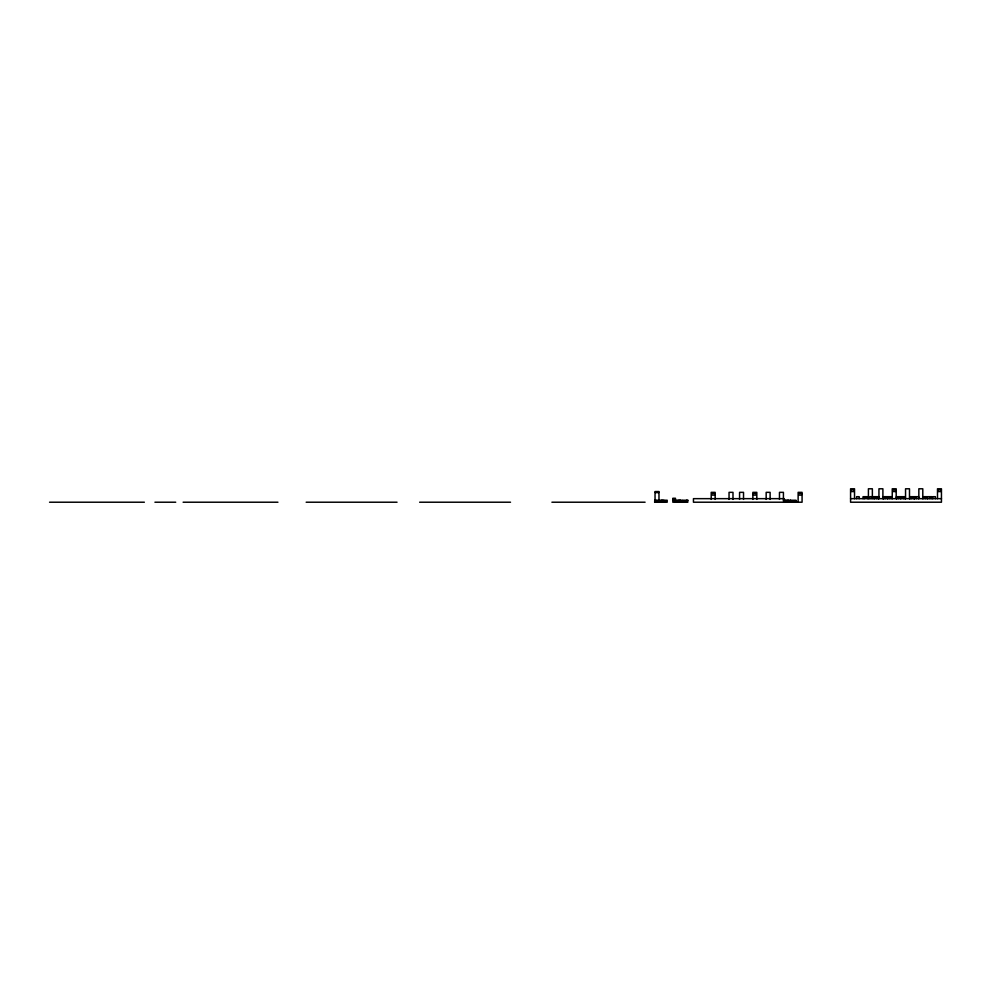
<?xml version="1.0" encoding="UTF-8"?>
<svg xmlns="http://www.w3.org/2000/svg" width="991" height="991" viewBox="0 0 991 991"><rect width="100%" height="100%" fill="white"/><g stroke="black" fill="none" stroke-linecap="round" stroke-linejoin="round"><path stroke-width="1.49" d="M655.063 492.341L659.015 492.341M655.67 492.539L658.334 492.539M927.44 496.689L923.042 496.689L923.042 498.659M865.638 497.284L867.249 497.284L867.249 498.064L865.638 498.064M912.946 497.284L913.665 497.284L912.946 498.064M850.575 498.659L941.45 498.659M672.864 498.857L675.428 498.857M672.864 499.65L675.428 499.65M654.617 500.244L667.191 500.244L667.191 502.214L654.617 502.214L654.803 500.244M672.827 500.244L682.489 500.244L682.489 502.214L672.827 502.214L672.864 498.262L675.428 498.262L675.428 500.244M788.056 500.244L783.67 500.244L783.67 502.214M655.633 500.839L658.829 500.839L658.829 501.619L657.553 501.619L657.603 500.839M662.62 500.839L659.684 500.839L659.684 501.619L660.39 500.839M673.806 500.839L681.511 500.839L681.511 501.619L680.792 500.839M686.119 500.839L683.604 500.839L683.604 501.619L685.289 501.619M784.649 500.839L787.585 500.839L787.585 501.619L786.879 500.839M788.601 500.839L791.536 500.839L791.536 501.619L790.83 500.839M793.457 500.839L796.021 500.839M678.24 501.619L676.506 501.619L676.506 500.839M793.457 501.619L796.021 501.619M49.55 502.214L144.364 502.214M154.93 502.214L175.717 502.214M183.112 502.214L277.938 502.214M306.169 502.214L397.032 502.214M419.639 502.214L510.514 502.214M551.913 502.214L645.091 502.214M937.498 498.659L937.498 488.786L941.45 488.786L941.45 502.214L850.575 502.214L850.575 488.786L854.527 488.786L854.527 498.659M935.405 498.659L935.405 496.689L932.828 496.689L932.828 498.659M931.887 498.659L931.887 496.689L927.687 496.689L927.687 498.659M929.917 496.689L929.917 498.659M927.242 496.689L927.242 498.659M925.272 496.689L925.272 498.659M922.794 498.659L922.794 488.786L918.843 488.786L918.843 498.659M918.595 498.659L918.595 496.689L909.75 496.689L909.75 498.659M916.365 496.689L916.365 498.659M914.396 496.689L914.396 498.659M914.136 496.689L914.197 498.659M913.95 496.689L913.95 498.659M911.72 496.689L911.72 498.659M911.435 497.284L911.435 498.064M910.184 496.689L910.184 498.659M909.49 498.659L909.49 488.786L905.551 488.786L905.551 498.659M905.291 498.659L905.291 496.689L896.446 496.689L896.446 498.659M904.857 496.689L904.857 498.659M903.606 497.284L903.606 498.064M903.321 496.689L903.321 498.659M900.906 496.689L900.906 498.659M900.646 496.689L900.646 498.659M898.676 496.689L898.676 498.659M896.892 496.689L896.892 498.659M896.198 498.659L896.198 488.786L892.247 488.786L892.247 498.659M891.999 498.659L891.999 496.689L883.154 496.689L883.154 498.659M889.769 496.689L889.769 498.659M887.8 496.689L887.8 498.659M887.54 496.689L887.54 498.659M885.124 496.689L885.124 498.659M884.839 497.284L884.839 498.064M883.588 496.689L883.588 498.659M882.894 498.659L882.894 488.786L878.943 488.786L878.943 498.659M878.695 498.659L878.695 496.689L869.85 496.689L869.85 498.659M878.261 496.689L878.261 498.659M877.01 497.284L877.01 498.064M876.725 496.689L876.725 498.659M874.31 496.689L874.31 498.659M874.05 496.689L874.05 498.659M872.365 497.247L872.365 488.786L868.413 488.786L868.413 498.659M872.08 496.689L872.08 498.659M867.744 498.659L867.744 496.689L863.037 496.689L863.037 498.659M866.01 497.284L865.961 498.064M864.313 496.689L864.313 498.659M859.172 498.659L859.172 496.689L856.608 496.689L856.608 498.659M798.127 502.214L798.127 492.341L802.078 492.341L802.078 502.214L693.452 502.214L693.452 498.659L784.327 498.659L784.327 502.214M796.021 502.214L796.021 500.244L793.457 500.244L793.457 502.214M792.515 502.214L792.515 500.244L788.316 500.244L788.316 502.214M790.533 500.244L790.533 502.214M787.87 500.244L787.87 502.214M785.9 500.244L785.9 502.214M783.423 500.802L783.423 492.341L779.471 492.341L779.471 499.39M770.118 499.39L770.118 492.341L766.167 492.341L766.167 499.39M756.827 499.39L756.827 492.341L752.875 492.341L752.875 499.39M743.523 499.39L743.523 492.341L739.571 492.341L739.571 499.39M732.993 499.39L732.993 492.341L729.042 492.341L729.042 499.39M715.155 499.39L715.155 492.341L711.204 492.341L711.204 499.39M686.528 500.244L686.528 502.214M684.892 500.839L684.831 501.619M680.507 500.244L680.507 502.214M679.516 500.244L679.516 502.214M678.228 500.244L678.228 502.214M677.782 500.839L677.733 501.619M675.044 500.244L675.044 502.214M674.809 500.244L674.809 502.214M664.267 500.839L664.218 501.619M663.772 500.244L663.772 502.214M662.483 500.244L662.483 502.214M661.369 500.244L661.369 502.214M658.978 501.421L658.978 491.548L655.026 491.548L655.063 502.214M655.906 500.244L655.906 502.214M853.895 489.777L851.219 489.777L851.219 491.548L853.895 491.548L853.895 489.777M895.554 489.777L892.891 489.777L892.891 491.548L895.554 491.548L895.554 489.777M940.806 489.777L938.143 489.777L938.143 491.548L940.806 491.548L940.806 489.777M714.511 493.332L711.848 493.332L711.848 495.104L714.511 495.104L714.511 493.332M756.183 493.332L753.507 493.332L753.507 495.104L756.183 495.104L756.183 493.332M801.434 493.332L798.771 493.332L798.771 495.104L801.434 495.104L801.434 493.332M873.765 497.284L873.059 498.064L873.765 497.284M877.716 497.284L876.267 497.284L876.267 498.064L877.716 498.064L877.679 497.284M885.582 497.284L884.133 497.284L884.158 498.064L885.582 498.064L885.582 497.284M888.791 497.284L888.085 498.064L888.791 497.284M900.361 497.284L899.655 498.064L900.361 497.284M904.288 497.284L902.863 497.284L902.863 498.064L904.288 498.064L904.288 497.284M912.191 497.284L910.729 497.284L910.729 498.064L912.191 498.064L912.178 497.284M915.387 497.284L914.681 498.064L915.387 497.284M926.957 497.284L926.251 498.064L926.957 497.284M930.908 497.284L930.202 498.064L930.908 497.284M687.816 500.244L683.109 500.244L683.109 502.214L687.816 502.214L687.816 500.244M665.494 500.839L662.979 500.839L662.979 501.619L665.494 501.619L665.494 500.839M659.399 502.214L659.399 500.244L659.325 502.214"/></g></svg>
